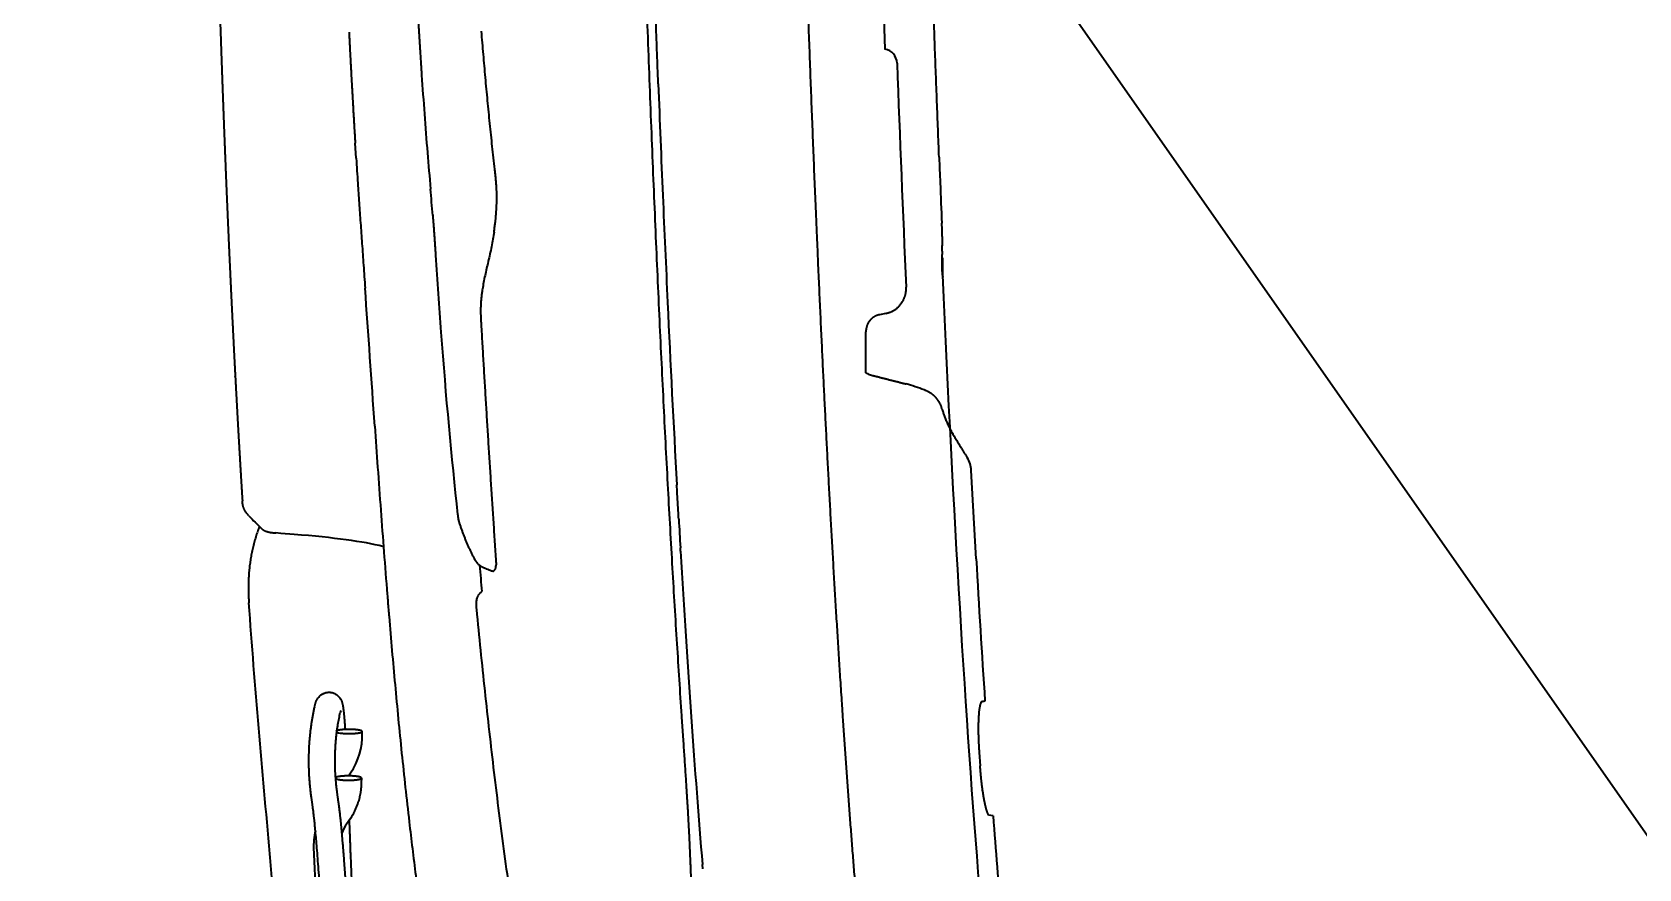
# Model space of a CAD drawing. Header units: millimetres. Extents: x 120 to 10915, y 515 to 8014.
# Drawn here: x 449.8 to 940.4, y 1369.2 to 1624.6 of the extents above; entities that cross this region are included whole.
import ezdxf

# ---------------------------------------------------------------- set-up
doc = ezdxf.new("R2010")
doc.units = ezdxf.units.MM
doc.layers.get('0').update_dxf_attribs({"lineweight": 13})
doc.layers.add('202_Information', color=7, linetype='Continuous', lineweight=13)
doc.layers.add('206_Cab_side_and_top_view', color=7, linetype='Continuous', lineweight=13)

# ---------------------------------------------------------------- blocks, each defined once
blk = doc.blocks.new('PREL')
at = {"layer": '202_Information', "color": 1, "lineweight": 35}
blk.add_line((449.817673, -86.277543), (1310.182327, -1315.005609), dxfattribs=at)
blk = doc.blocks.new('2485230_1')
at = {"layer": '206_Cab_side_and_top_view', "color": 3, "lineweight": 35}
for p, q in [((710.52, -631.24), (708.53, -631.64)), ((704.39, -649.34), (704.38, -636.9)), ((738.07, -706.14), (736.58, -679.17)), ((738.99, -765.29), (739.27, -769.28)), ((743.23, -784.63), (741.88, -784.38))]:
    blk.add_line(p, q, dxfattribs=at)
for points in [[(708.54, -499.86, 0.001145), (710.22, -550.6)], [(713.9, -554.85, 0.001904), (716.69, -623.29)], [(738.07, -706.14, 0.001968), (740.74, -749.61)]]:
    blk.add_lwpolyline(points, format="xyb", dxfattribs=at)
for centre, radius, start, end in [((709.4, -555.02), 4.5, 2.1252, 79.4811), ((707.7, -644.2), 6.12, 237.2737, 257.413), ((702.61, -705.08), 54.15, 68.8181, 74.9494), ((728.48, -679.6), 8.11, 3.044, 32.3332), ((3598.47, -570.31), 2863.27, 184.29274, 184.91551)]:
    blk.add_arc(centre, radius, start, end, dxfattribs=at)
for points, degree, knots in [([(628.7, 0), (628.7, -12.26), (628.73, -36.75), (628.84, -73.45), (629.02, -110.02), (629.28, -146.42), (629.62, -182.58), (630.02, -218.44), (630.5, -253.96), (631.05, -289.06), (631.67, -323.7), (632.35, -357.81), (633.11, -391.36), (633.92, -424.27), (634.81, -456.51), (635.75, -488.02), (636.75, -518.76), (637.81, -548.68), (638.93, -577.73), (640.1, -605.88), (641.31, -633.08), (642.58, -659.3), (643.89, -684.5), (645.24, -708.65), (646.62, -731.72), (647.6, -746.74), (648.09, -754.06)], 3, [0, 0, 0, 0, 36.773286, 73.487135, 110.082242, 146.499559, 182.680433, 218.566729, 254.100964, 289.226439, 323.887365, 358.028995, 391.597755, 424.541375, 456.809019, 488.351415, 519.120986, 549.071982, 578.16061, 606.345164, 633.58616, 659.846462, 685.091421, 709.289001, 732.409916, 754.427766, 754.427766, 754.427766, 754.427766]), ([(702.41, -820.27), (700.43, -797.38), (698.69, -774.46), (697.12, -751.66), (693.7, -696.97), (690.95, -642.24), (689.52, -610.55), (686.56, -537.38), (684.28, -464.18), (683.17, -422.87), (681.07, -332), (679.65, -241.12), (679.07, -191.7), (678.5, -123.68), (678.24, -55.64), (678.2, -37.1), (678.17, -18.55), (678.17, 0)], 5, [0, 0, 0, 0, 0, 0, 114.894563, 114.894563, 114.894563, 273.984468, 273.984468, 273.984468, 481.040126, 481.040126, 481.040126, 728.454922, 728.454922, 728.454922, 821.195644, 821.195644, 821.195644, 821.195644, 821.195644, 821.195644]), ([(710.52, -631.24), (710.63, -631.22), (710.86, -631.17), (711.19, -631.08), (711.52, -630.97), (711.84, -630.85), (712.16, -630.72), (712.47, -630.57), (712.78, -630.41), (713.08, -630.23), (713.37, -630.04), (713.65, -629.84), (713.92, -629.62), (714.18, -629.4), (714.43, -629.16), (714.66, -628.91), (714.89, -628.65), (715.11, -628.38), (715.31, -628.1), (715.5, -627.82), (715.67, -627.52), (715.84, -627.22), (715.99, -626.92), (716.12, -626.6), (716.25, -626.29), (716.35, -625.96), (716.45, -625.64), (716.52, -625.31), (716.59, -624.97), (716.64, -624.64), (716.67, -624.3), (716.7, -623.97), (716.7, -623.63), (716.7, -623.41), (716.69, -623.29)], 3, [0, 0, 0, 0, 0.344806, 0.689967, 1.035431, 1.381122, 1.726759, 2.072494, 2.418272, 2.764036, 3.109591, 3.455025, 3.80029, 4.145331, 4.490047, 4.834445, 5.1785, 5.522182, 5.865513, 6.208421, 6.550883, 6.892873, 7.234514, 7.575641, 7.916241, 8.256297, 8.596032, 8.935203, 9.273809, 9.611846, 9.949622, 10.286888, 10.623649, 10.959747, 10.959747, 10.959747, 10.959747]), ([(708.53, -631.64), (708.46, -631.66), (708.32, -631.69), (708.11, -631.75), (707.9, -631.82), (707.69, -631.89), (707.49, -631.98), (707.29, -632.07), (707.09, -632.18), (706.9, -632.29), (706.71, -632.41), (706.53, -632.54), (706.35, -632.68), (706.18, -632.83), (706.02, -632.98), (705.86, -633.14), (705.71, -633.31), (705.56, -633.49), (705.43, -633.67), (705.3, -633.86), (705.17, -634.05), (705.06, -634.25), (704.95, -634.45), (704.86, -634.66), (704.77, -634.87), (704.69, -635.09), (704.62, -635.31), (704.56, -635.53), (704.5, -635.76), (704.46, -635.98), (704.43, -636.21), (704.4, -636.44), (704.39, -636.67), (704.38, -636.83), (704.38, -636.9)], 3, [0, 0, 0, 0, 0.218379, 0.437315, 0.656792, 0.876844, 1.097487, 1.318742, 1.540618, 1.763128, 1.986287, 2.21008, 2.434496, 2.659524, 2.885181, 3.111414, 3.338198, 3.565509, 3.793365, 4.021685, 4.250431, 4.479565, 4.709103, 4.938943, 5.169039, 5.399345, 5.629879, 5.860532, 6.091256, 6.322003, 6.552789, 6.783499, 7.014079, 7.244492, 7.244492, 7.244492, 7.244492]), ([(706.36, -650.17), (706.51, -650.2), (706.81, -650.27), (707.25, -650.38), (707.68, -650.49), (708.12, -650.6), (708.55, -650.71), (708.98, -650.82), (709.4, -650.93), (709.83, -651.04), (710.26, -651.15), (710.68, -651.26), (711.11, -651.37), (711.54, -651.48), (711.96, -651.59), (712.39, -651.7), (712.82, -651.81), (713.25, -651.91), (713.68, -652.02), (714.11, -652.13), (714.54, -652.24), (714.96, -652.35), (715.39, -652.46), (715.82, -652.57), (716.24, -652.68), (716.53, -652.75), (716.67, -652.79)], 3, [0, 0, 0, 0, 0.457947, 0.913196, 1.364128, 1.810564, 2.253883, 2.695732, 3.136626, 3.576982, 4.017162, 4.457323, 4.898106, 5.338884, 5.780366, 6.22185, 6.663579, 7.105303, 7.547871, 7.990424, 8.432999, 8.874933, 9.315895, 9.755852, 10.195324, 10.635568, 10.635568, 10.635568, 10.635568]), ([(727.66, -660.45), (727.64, -660.38), (727.61, -660.24), (727.54, -660.03), (727.47, -659.82), (727.39, -659.57), (727.28, -659.29), (727.14, -658.99), (727, -658.7), (726.85, -658.42), (726.68, -658.14), (726.5, -657.86), (726.32, -657.61), (726.17, -657.41), (726.04, -657.26), (725.93, -657.13), (725.82, -657), (725.71, -656.88), (725.59, -656.76), (725.48, -656.64), (725.36, -656.53), (725.23, -656.41), (725.09, -656.29), (724.95, -656.17), (724.81, -656.06), (724.67, -655.95), (724.53, -655.84), (724.39, -655.74), (724.25, -655.65), (724.1, -655.55), (723.96, -655.47), (723.83, -655.38), (723.69, -655.31), (723.57, -655.24), (723.45, -655.17), (723.33, -655.11), (723.2, -655.05), (723.07, -654.98), (722.93, -654.91), (722.79, -654.85), (722.66, -654.79), (722.53, -654.74), (722.41, -654.69), (722.29, -654.64), (722.21, -654.61), (722.17, -654.59)], 3, [0, 0, 0, 0, 0.219276, 0.438528, 0.657644, 0.888518, 1.225919, 1.54838, 1.870208, 2.192891, 2.5219, 2.848523, 3.187126, 3.435562, 3.606463, 3.77638, 3.945174, 4.112851, 4.279142, 4.443846, 4.606525, 4.781017, 4.971113, 5.154264, 5.332518, 5.512794, 5.692041, 5.863537, 6.027865, 6.199716, 6.368996, 6.528791, 6.680749, 6.825728, 6.96322, 7.095382, 7.22257, 7.379961, 7.538499, 7.691756, 7.84235, 7.974045, 8.104226, 8.232922, 8.360733, 8.360733, 8.360733, 8.360733]), ([(727.66, -660.43), (727.7, -660.59), (727.79, -660.93), (727.94, -661.43), (728.1, -661.94), (728.29, -662.46), (728.49, -662.99), (728.71, -663.54), (728.95, -664.11), (729.21, -664.69), (729.5, -665.29), (729.8, -665.91), (730.13, -666.54), (730.47, -667.17), (730.81, -667.81), (731.17, -668.44), (731.54, -669.09), (731.93, -669.75), (732.32, -670.41), (732.73, -671.09), (733.15, -671.77), (733.57, -672.46), (734, -673.16), (734.44, -673.86), (734.89, -674.56), (735.18, -675.03), (735.33, -675.26)], 3, [0, 0, 0, 0, 0.510982, 1.030506, 1.566978, 2.120428, 2.692364, 3.283848, 3.89555, 4.527782, 5.196839, 5.887177, 6.598283, 7.33092, 8.042367, 8.771772, 9.516716, 10.276166, 11.05288, 11.841992, 12.642299, 13.452557, 14.27405, 15.097908, 15.932003, 16.767619, 16.767619, 16.767619, 16.767619]), ([(739.62, -749.81), (739.35, -750.22), (739.13, -750.98), (738.96, -752.05), (738.7, -754.93), (738.67, -758.6), (738.72, -760.79), (738.83, -763.04), (738.99, -765.29)], 5, [0, 0, 0, 0, 0, 0, 15.138669, 15.138669, 15.138669, 34.547971, 34.547971, 34.547971, 34.547971, 34.547971, 34.547971]), ([(648.09, -754.06), (648.15, -755.03), (648.28, -756.93), (648.47, -759.75), (648.66, -762.48), (648.84, -765.12), (649.01, -767.68), (649.18, -770.16), (649.34, -772.55), (649.49, -774.87), (649.63, -777.1), (649.77, -779.26), (649.89, -781.35), (650.01, -783.36), (650.12, -785.31), (650.22, -787.19), (650.32, -789.02), (650.41, -790.78), (650.49, -792.49), (650.56, -794.15), (650.63, -795.78), (650.7, -797.36), (650.76, -798.92), (650.82, -800.46), (650.88, -801.99), (650.92, -803), (650.94, -803.51)], 3, [0, 0, 0, 0, 2.912066, 5.734955, 8.470089, 11.118858, 13.682694, 16.163061, 18.561584, 20.879943, 23.119963, 25.28376, 27.373482, 29.391865, 31.341406, 33.225725, 35.047846, 36.812447, 38.523508, 40.186738, 41.807877, 43.393267, 44.950497, 46.487636, 48.013013, 49.536366, 49.536366, 49.536366, 49.536366]), ([(741.88, -784.38), (741.55, -783.81), (741.23, -782.91), (740.92, -781.73), (740.31, -778.82), (739.82, -775.31), (739.6, -773.33), (739.41, -771.31), (739.27, -769.28)], 5, [0, 0, 0, 0, 0, 0, 15.206955, 15.206955, 15.206955, 32.693353, 32.693353, 32.693353, 32.693353, 32.693353, 32.693353])]:
    blk.add_open_spline(points, degree=degree, knots=knots, dxfattribs=at)
blk.add_open_spline([(740.74, -749.61), (740.53, -749.65), (740.31, -749.69), (740.09, -749.73), (739.86, -749.77), (739.62, -749.81)], degree=5, dxfattribs=at)
blk = doc.blocks.new('2409089_1')
at = {"layer": '206_Cab_side_and_top_view', "color": 3, "lineweight": 35}
for p, q in [((548.76, -583.88), (548.47, -579.27)), ((548.76, -583.89), (548.76, -583.87)), ((727.71, -612.3), (727.69, -613.24)), ((643.84, -627.87), (643.84, -627.86)), ((643.84, -627.87), (643.84, -627.93)), ((643.84, -627.94), (643.84, -627.93)), ((646.78, -685.64), (646.66, -683.56)), ((646.79, -685.87), (646.78, -685.64)), ((647.17, -692.61), (646.79, -685.87)), ((647.25, -694.05), (647.15, -694.05)), ((647.2, -693.23), (647.17, -692.61)), ((647.25, -694.05), (647.2, -693.23)), ((647.76, -702.79), (647.65, -702.8)), ((647.81, -703.8), (647.76, -702.79)), ((654.6, -800.77), (654.49, -799.42))]:
    blk.add_line(p, q, dxfattribs=at)
for points in [[(640.99, -561.18, 0.000954), (642.38, -595.31)], [(726.76, -583.6, 0.000279), (727.07, -591.44)], [(727.07, -591.44, 0.00034), (727.59, -603.69)], [(642.38, -595.31, 0.001018), (643.84, -627.86)], [(554.44, -665.67, 0.000587), (551.48, -623.51)], [(643.84, -627.94, 0.002077), (646.66, -683.56)], [(647.25, -694.05, 0.000398), (647.76, -702.79)]]:
    blk.add_lwpolyline(points, format="xyb", dxfattribs=at)
for centre, radius, start, end in [((2269.19, -443.6), 1704.32, 183.86568, 184.66605), ((2961.3, -386.16), 2398.8, 184.68859, 184.95346), ((572.27, -593.26), 0.81, 166.6345, 182.3997), ((-1000.59, -729.97), 1577.97, 4.67585, 4.96882), ((572.7, -601.32), 0.563, 162.6239, 181.4943), ((2655, -480.69), 2086.23, 183.65023, 184.29682), ((645.94, -683.61), 0.726, 331.5014, 3.3556), ((580.6, -692.49), 0.884, 188.4264, 199.7549), ((646.84, -693.25), 0.366, 318.628, 2.3333), ((647.32, -703.83), 0.5, 3.3595, 40.5298), ((3494.54, -447.08), 2919.82, 185.12832, 185.28782), ((633.06, -594.32), 123.19, 248.8293, 249.5858), ((590.64, -709.71), 0.181, 270.1521, 322.9083), ((590.64, -709.04), 0.645, 293.6212, 317.9087)]:
    blk.add_arc(centre, radius, start, end, dxfattribs=at)
for centre, major_axis, ratio, start_param, end_param in [((765.66, 7.81), (-0.04, -962.89), 0.05183, 5.422036, 5.720576), ((603.05, -534.44), (7.96, -280.16), 0.119913, 5.083744, 5.308903), ((680.81, 43.22), (-0.6, -983.8), 0.050831, 5.574686, 5.740895)]:
    blk.add_ellipse(centre, major_axis=major_axis, ratio=ratio, start_param=start_param, end_param=end_param, dxfattribs=at)
for points in [[(640.99, -561.18), (639.03, -510.68), (637.43, -460.16), (639.53, -409.56), (638.4, -359.03), (637.48, -308.5)], [(579.77, -692.79), (579.82, -693.24), (579.87, -693.69), (579.94, -694.14), (580.04, -694.58), (580.18, -695.01)]]:
    blk.add_open_spline(points, degree=5, dxfattribs=at)
for points, degree, knots in [([(726.76, -583.6), (726.64, -580.76), (726.42, -575.1), (726.09, -566.6), (725.76, -558.11), (725.45, -549.61), (725.14, -541.12), (724.84, -532.62), (724.55, -524.13), (724.26, -515.63), (723.98, -507.14), (723.7, -498.64), (723.43, -490.14), (723.26, -484.48), (723.17, -481.65)], 3, [0, 0, 0, 0, 8.50321, 17.00492, 25.506322, 34.007947, 42.50883, 51.009281, 59.509692, 68.010449, 76.511385, 85.01196, 93.511768, 102.012733, 102.012733, 102.012733, 102.012733]), ([(566.06, -506.01), (566.11, -507.48), (566.21, -510.43), (566.39, -514.85), (566.57, -519.28), (566.77, -523.7), (566.98, -528.1), (567.2, -532.49), (567.43, -536.86), (567.68, -541.23), (567.93, -545.58), (568.19, -549.91), (568.47, -554.22), (568.66, -557.08), (568.75, -558.5)], 3, [0, 0, 0, 0, 4.41778, 8.851432, 13.284166, 17.706541, 22.115065, 26.509288, 30.890775, 35.260957, 39.619795, 43.963293, 48.283003, 52.564042, 52.564042, 52.564042, 52.564042]), ([(546.58, -545.41), (546.6, -545.87), (546.64, -546.79), (546.71, -548.17), (546.78, -549.54), (546.85, -550.91), (546.92, -552.29), (547, -553.67), (547.07, -555.05), (547.14, -556.44), (547.22, -557.83), (547.29, -559.22), (547.37, -560.62), (547.45, -562.02), (547.53, -563.43), (547.61, -564.84), (547.69, -566.26), (547.77, -567.68), (547.85, -569.1), (547.93, -570.53), (548.02, -571.97), (548.1, -573.41), (548.19, -574.85), (548.28, -576.31), (548.37, -577.79), (548.43, -578.77), (548.47, -579.27)], 3, [0, 0, 0, 0, 1.379354, 2.755579, 4.130622, 5.506069, 6.883837, 8.264192, 9.647795, 11.035061, 12.427563, 13.823982, 15.225881, 16.631451, 18.041775, 19.455379, 20.874074, 22.29594, 23.722459, 25.152826, 26.587869, 28.028864, 29.479989, 30.941357, 32.414156, 33.908699, 33.908699, 33.908699, 33.908699]), ([(591.1, -587.25), (590.96, -586.09), (590.7, -583.77), (590.32, -580.29), (589.95, -576.8), (589.59, -573.3), (589.23, -569.8), (588.89, -566.29), (588.56, -562.77), (588.23, -559.25), (587.92, -555.73), (587.61, -552.2), (587.31, -548.67), (587.12, -546.31), (587.02, -545.13)], 3, [0, 0, 0, 0, 3.498084, 7.002033, 10.512057, 14.027893, 17.549079, 21.07555, 24.607181, 28.143225, 31.681893, 35.224608, 38.771045, 42.32072, 42.32072, 42.32072, 42.32072]), ([(548.76, -583.89), (548.92, -586.44), (549.22, -590.98), (549.66, -597.55), (550.08, -603.68), (550.53, -610.03), (551, -616.66), (551.32, -621.19), (551.48, -623.51)], 3, [0, 0, 0, 0, 7.661425, 13.65417, 19.757296, 26.108024, 32.738718, 39.712549, 39.712549, 39.712549, 39.712549]), ([(590.86, -606.41), (590.89, -606.18), (590.95, -605.73), (591.04, -605.05), (591.13, -604.37), (591.22, -603.61), (591.31, -602.79), (591.4, -601.89), (591.48, -600.98), (591.54, -600.11), (591.6, -599.28), (591.64, -598.47), (591.67, -597.67), (591.69, -596.87), (591.7, -596.06), (591.7, -595.26), (591.68, -594.45), (591.65, -593.66), (591.62, -592.87), (591.57, -592.16), (591.53, -591.49), (591.48, -590.89), (591.42, -590.28), (591.36, -589.67), (591.3, -589.07), (591.23, -588.46), (591.17, -587.86), (591.12, -587.45), (591.1, -587.25)], 3, [0, 0, 0, 0, 0.684848, 1.371219, 2.059107, 2.748449, 3.651046, 4.555614, 5.461781, 6.369155, 7.172788, 7.976831, 8.781083, 9.585378, 10.38957, 11.193665, 11.997573, 12.801301, 13.5783, 14.355271, 14.963642, 15.572099, 16.180682, 16.78943, 17.398403, 18.007603, 18.617048, 19.226734, 19.226734, 19.226734, 19.226734]), ([(572.13, -601.33), (572.15, -601.5), (572.17, -601.84), (572.21, -602.34), (572.25, -602.84), (572.29, -603.35), (572.33, -603.85), (572.37, -604.36), (572.41, -604.87), (572.45, -605.38), (572.49, -605.89), (572.52, -606.4), (572.56, -606.91), (572.6, -607.43), (572.63, -607.94), (572.67, -608.45), (572.7, -608.96), (572.74, -609.48), (572.77, -609.98), (572.8, -610.49), (572.84, -611), (572.87, -611.5), (572.9, -612), (572.93, -612.51), (572.97, -613.01), (572.99, -613.34), (573, -613.51)], 3, [0, 0, 0, 0, 0.506081, 1.011058, 1.51593, 2.021459, 2.528082, 3.036188, 3.545892, 4.057148, 4.569771, 5.083481, 5.597914, 6.112655, 6.627262, 7.141299, 7.65436, 8.166094, 8.676252, 9.184668, 9.691329, 10.196392, 10.700232, 11.203395, 11.706701, 12.211252, 12.211252, 12.211252, 12.211252]), ([(590.86, -606.41), (590.76, -607.14), (590.52, -608.64), (590.08, -610.9), (589.58, -613.18), (589.07, -615.4), (588.57, -617.56), (588.1, -619.68), (587.67, -621.76), (587.36, -623.49), (587.14, -624.96), (586.99, -626.2), (586.85, -627.64), (586.77, -629.22), (586.75, -630.95), (586.8, -632.75), (586.87, -633.97), (586.9, -634.57)], 3, [0, 0, 0, 0, 2.219818, 4.55932, 6.902951, 9.22593, 11.376597, 13.564955, 15.720563, 17.758565, 18.827057, 20.175917, 21.533187, 23.158109, 24.903433, 26.733254, 28.560323, 28.560323, 28.560323, 28.560323]), ([(727.71, -612.3), (727.71, -612.11), (727.72, -611.74), (727.73, -611.2), (727.73, -610.7), (727.74, -610.2), (727.75, -609.72), (727.75, -609.24), (727.75, -608.77), (727.74, -608.33), (727.74, -607.92), (727.73, -607.53), (727.72, -607.14), (727.71, -606.65), (727.69, -606.05), (727.66, -605.32), (727.62, -604.53), (727.6, -603.98), (727.59, -603.69)], 3, [0, 0, 0, 0, 0.568803, 1.104499, 1.609336, 2.085629, 2.585404, 3.059261, 3.53582, 3.998516, 4.381402, 4.765387, 5.155786, 5.55637, 6.229829, 6.956061, 7.746642, 8.608807, 8.608807, 8.608807, 8.608807]), ([(727.78, -619.57), (727.77, -619.41), (727.76, -619.08), (727.74, -618.58), (727.72, -618.05), (727.7, -617.52), (727.69, -616.97), (727.68, -616.42), (727.67, -615.87), (727.67, -615.32), (727.67, -614.78), (727.68, -614.25), (727.68, -613.74), (727.69, -613.41), (727.69, -613.24)], 3, [0, 0, 0, 0, 0.483762, 0.990372, 1.515321, 2.053481, 2.602345, 3.155116, 3.708269, 4.255834, 4.796515, 5.324979, 5.838002, 6.331508, 6.331508, 6.331508, 6.331508]), ([(727.81, -614.26), (727.78, -614.96), (727.76, -615.65), (727.75, -616.39), (727.75, -617.58), (727.78, -618.77), (727.8, -619.27), (727.83, -619.76), (727.85, -620.24)], 5, [0, 0, 0, 0, 0, 0, 3.525804, 3.525804, 3.525804, 6.010487, 6.010487, 6.010487, 6.010487, 6.010487, 6.010487]), ([(586.9, -634.57), (586.96, -635.57), (587.08, -637.56), (587.25, -640.54), (587.43, -643.53), (587.6, -646.51), (587.78, -649.5), (587.96, -652.48), (588.14, -655.46), (588.32, -658.45), (588.51, -661.43), (588.69, -664.41), (588.88, -667.4), (589.06, -670.38), (589.25, -673.36), (589.44, -676.35), (589.63, -679.33), (589.82, -682.31), (590.01, -685.3), (590.21, -688.28), (590.4, -691.26), (590.6, -694.25), (590.79, -697.23), (590.99, -700.21), (591.19, -703.19), (591.32, -705.18), (591.39, -706.18)], 3, [0, 0, 0, 0, 2.988876, 5.978141, 8.967629, 11.957216, 14.946799, 17.936323, 20.925748, 23.915057, 26.904243, 29.89333, 32.882345, 35.871321, 38.86029, 41.849294, 44.838365, 47.827526, 50.81679, 53.806158, 56.795609, 59.785101, 62.774567, 65.763908, 68.752996, 71.741662, 71.741662, 71.741662, 71.741662]), ([(554.44, -665.67), (554.73, -669.85), (555.33, -678.39), (556.25, -691.19), (557.21, -704.11), (558.02, -714.21), (558.54, -720.78), (558.73, -723.04), (558.79, -723.76)], 3, [0, 0, 0, 0, 12.585482, 25.687466, 38.490198, 51.456381, 56.087591, 58.259867, 58.259867, 58.259867, 58.259867]), ([(579.73, -692.62), (579.74, -692.76), (579.77, -693.05), (579.83, -693.48), (579.9, -693.92), (579.99, -694.34), (580.08, -694.71), (580.15, -694.92), (580.18, -695.01)], 3, [0, 0, 0, 0, 0.434082, 0.867195, 1.298206, 1.784891, 2.13466, 2.442062, 2.442062, 2.442062, 2.442062]), ([(580.18, -695.01), (580.28, -695.34), (580.49, -695.99), (580.82, -696.95), (581.16, -697.91), (581.52, -698.87), (581.89, -699.82), (582.27, -700.77), (582.68, -701.71), (583.09, -702.65), (583.53, -703.58), (583.98, -704.5), (584.44, -705.42), (584.77, -706.02), (584.93, -706.32)], 3, [0, 0, 0, 0, 1.019616, 2.039236, 3.059262, 4.079011, 5.10135, 6.125662, 7.150951, 8.175908, 9.204924, 10.232503, 11.257356, 12.278073, 12.278073, 12.278073, 12.278073]), ([(584.93, -706.32), (584.95, -706.36), (585.01, -706.47), (585.16, -706.73), (585.4, -707.08), (585.72, -707.46), (586.03, -707.77), (586.32, -708.01), (586.58, -708.21), (586.82, -708.37), (587.04, -708.5), (587.26, -708.61), (587.48, -708.73), (587.73, -708.84), (587.98, -708.95), (588.21, -709.05), (588.41, -709.13), (588.52, -709.17), (588.57, -709.19)], 3, [0, 0, 0, 0, 0.14721, 0.379562, 0.890724, 1.431247, 1.843353, 2.212351, 2.565241, 2.8283, 3.081477, 3.325009, 3.559281, 3.850601, 4.124962, 4.379705, 4.610357, 4.75889, 4.75889, 4.75889, 4.75889]), ([(591.39, -706.18), (591.4, -706.27), (591.41, -706.47), (591.43, -706.77), (591.44, -707.07), (591.46, -707.37), (591.46, -707.66), (591.47, -707.85), (591.46, -707.95)], 3, [0, 0, 0, 0, 0.297599, 0.595222, 0.89411, 1.192509, 1.48864, 1.776747, 1.776747, 1.776747, 1.776747]), ([(590.09, -709.77), (590.1, -709.77), (590.13, -709.78), (590.16, -709.79), (590.2, -709.81), (590.24, -709.82), (590.28, -709.83), (590.32, -709.84), (590.37, -709.85), (590.41, -709.86), (590.46, -709.87), (590.52, -709.88), (590.58, -709.89), (590.62, -709.89), (590.64, -709.89)], 3, [0, 0, 0, 0, 0.03747, 0.0759754, 0.1154906, 0.1561051, 0.197997, 0.241544, 0.287161, 0.3354015, 0.3870416, 0.4427016, 0.5031929, 0.5692329, 0.5692329, 0.5692329, 0.5692329]), ([(590.9, -709.63), (590.89, -709.66), (590.88, -709.68), (590.87, -709.7), (590.85, -709.73), (590.83, -709.77), (590.81, -709.79), (590.8, -709.8), (590.79, -709.82)], 5, [1.5109233, 1.5109233, 1.5109233, 1.5109233, 1.5109233, 1.5109233, 1.6274882, 1.6274882, 1.6274882, 1.7370261, 1.7370261, 1.7370261, 1.7370261, 1.7370261, 1.7370261]), ([(591.12, -709.47), (591.13, -709.46), (591.15, -709.43), (591.19, -709.38), (591.23, -709.32), (591.26, -709.26), (591.3, -709.17), (591.34, -709.04), (591.39, -708.85), (591.42, -708.65), (591.45, -708.34), (591.46, -708.12), (591.46, -707.95)], 3, [0, 0, 0, 0, 0.056031, 0.114655, 0.182047, 0.259353, 0.331491, 0.476561, 0.676708, 0.91106, 1.095047, 1.592133, 1.592133, 1.592133, 1.592133]), ([(585.93, -717.58), (585.98, -717.49), (586.07, -717.31), (586.23, -717.06), (586.41, -716.83), (586.64, -716.58), (586.89, -716.36), (587.07, -716.22), (587.15, -716.17)], 3, [0, 0, 0, 0, 0.298792, 0.593443, 0.885003, 1.174555, 1.617498, 1.878634, 1.878634, 1.878634, 1.878634]), ([(585.57, -721.58), (585.55, -721.34), (585.5, -720.87), (585.47, -720.3), (585.47, -719.77), (585.49, -719.31), (585.55, -718.74), (585.67, -718.26), (585.81, -717.86), (585.89, -717.67), (585.93, -717.58)], 3, [0, 0, 0, 0, 0.704878, 1.413334, 1.730341, 2.272223, 2.797555, 3.445191, 3.758945, 4.066631, 4.066631, 4.066631, 4.066631]), ([(558.79, -723.76), (559.08, -727.22), (559.67, -734.16), (560.61, -744.57), (561.59, -755), (562.64, -765.45), (563.75, -775.91), (564.53, -782.89), (564.94, -786.38)], 3, [0, 0, 0, 0, 10.418263, 20.872429, 31.353854, 41.857324, 52.379046, 62.916886, 62.916886, 62.916886, 62.916886]), ([(606.28, -870.25), (605.79, -867.79), (604.81, -862.87), (603.41, -855.47), (602.06, -848.06), (600.64, -839.84), (599.14, -830.81), (597.47, -820.12), (595.77, -808.58), (594.05, -796.18), (592.44, -783.77), (590.91, -771.35), (589.47, -758.92), (588.1, -746.48), (586.8, -734.03), (585.98, -725.73), (585.57, -721.58)], 3, [0, 0, 0, 0, 7.528896, 15.057431, 22.587713, 30.117743, 40.0909, 50.063671, 62.576633, 75.090604, 87.605814, 100.122116, 112.63446, 125.147972, 137.662778, 150.179511, 150.179511, 150.179511, 150.179511]), ([(564.94, -786.38), (565.57, -791.85), (566.9, -802.8), (569.12, -819.26), (571.56, -835.66), (574.31, -852.19), (577.33, -868.48), (579.59, -879.33), (580.74, -884.58)], 3, [0, 0, 0, 0, 16.537104, 33.097357, 49.807436, 66.273006, 83.376407, 99.511379, 99.511379, 99.511379, 99.511379])]:
    blk.add_open_spline(points, degree=degree, knots=knots, dxfattribs=at)
blk = doc.blocks.new('2454955_1')
at = {"layer": '206_Cab_side_and_top_view', "color": 3, "lineweight": 35}
for p, q in [((513.95, -687.67), (514, -688.44)), ((514, -688.44), (514.01, -688.46)), ((525.75, -698.41), (524.19, -698.27)), ((529.87, -698.7), (525.75, -698.41))]:
    blk.add_line(p, q, dxfattribs=at)
for centre, radius, start, end in [((591.77, -621.99), 103.84, 223.1446, 226.2298), ((536.2, -703.98), 18.62, 155.63, 161.6824)]:
    blk.add_arc(centre, radius, start, end, dxfattribs=at)
blk.add_ellipse((288.86, -721.1), major_axis=(276.01, 14.35), ratio=0.073636, start_param=0.237099, end_param=0.505299, dxfattribs=at)
for points, degree, knots in [([(505.44, -479.99), (505.49, -482.07), (505.54, -484.14), (505.59, -486.22), (505.65, -488.55), (505.72, -490.89), (505.72, -491.14), (505.74, -491.66), (505.75, -492.18), (505.76, -492.44), (505.78, -493.22), (505.8, -494), (505.81, -494.52), (505.84, -495.55), (505.87, -496.59), (505.88, -497.11), (505.91, -498.15), (505.94, -499.19), (505.95, -499.71), (505.97, -500.48), (505.99, -501.26), (506, -501.52), (506.02, -502.3), (506.04, -503.08), (506.06, -503.59), (506.08, -504.37), (506.1, -505.15), (506.11, -505.41), (506.13, -506.07), (506.14, -506.74), (506.17, -507.71), (506.23, -509.67), (506.28, -511.63), (506.33, -513.19), (506.39, -515.26), (506.45, -517.33), (506.47, -517.85), (506.49, -518.77), (506.52, -519.69), (506.55, -520.68), (506.59, -522.12), (506.64, -523.55), (506.67, -524.59), (506.73, -526.49), (506.79, -528.38), (506.84, -530.13), (506.88, -531.4), (506.92, -532.66), (506.95, -533.63), (507.01, -535.59), (507.08, -537.55), (507.13, -539.11), (507.2, -541.18), (507.26, -543.25), (507.28, -543.77), (507.31, -544.71), (507.35, -545.65), (507.38, -546.55), (507.44, -548.53), (507.51, -550.51), (507.56, -552.06), (507.64, -554.13), (507.71, -556.21), (507.73, -556.73), (507.76, -557.69), (507.8, -558.65), (507.83, -559.47), (507.9, -561.46), (507.97, -563.46), (508.03, -565.02), (508.1, -567.02), (508.18, -569.02), (508.21, -569.82), (508.24, -570.79), (508.28, -571.75), (508.3, -572.27), (508.38, -574.34), (508.46, -576.42), (508.52, -577.97), (508.6, -579.95), (508.67, -581.93), (508.71, -582.82), (508.75, -583.76), (508.79, -584.71), (508.81, -585.23), (508.85, -586.26), (508.89, -587.3), (508.91, -587.82), (508.97, -589.37), (509.04, -590.92), (509.08, -591.96), (509.14, -593.4), (509.2, -594.84), (509.24, -595.81), (509.27, -596.47), (509.3, -597.14), (509.31, -597.4), (509.4, -599.47), (509.49, -601.54), (509.56, -603.35), (509.66, -605.56), (509.76, -607.76), (509.8, -608.79), (509.83, -609.44), (509.86, -610.09), (509.87, -610.35), (509.9, -610.86), (509.92, -611.38), (509.93, -611.64), (510.01, -613.45), (510.1, -615.27), (510.17, -616.82), (510.26, -618.75), (510.35, -620.68), (510.4, -621.77), (510.43, -622.4), (510.46, -623.04), (510.47, -623.3), (510.57, -625.37), (510.67, -627.44), (510.76, -629.25), (510.86, -631.43), (510.97, -633.6), (511.03, -634.75), (511.06, -635.37), (511.09, -635.99), (511.1, -636.25), (511.22, -638.58), (511.33, -640.91), (511.44, -642.98), (511.56, -645.31), (511.68, -647.64), (511.7, -647.9), (511.72, -648.42), (511.75, -648.93), (511.76, -649.19), (511.89, -651.52), (512.01, -653.85), (512.12, -655.92), (512.25, -658.25), (512.38, -660.58), (512.39, -660.84), (512.42, -661.36), (512.45, -661.87), (512.46, -662.13), (512.59, -664.46), (512.72, -666.79), (512.84, -668.86), (512.98, -671.19), (513.11, -673.52), (513.13, -673.78), (513.16, -674.3), (513.19, -674.81), (513.2, -675.07), (513.36, -677.83), (513.53, -680.59), (513.68, -683.09), (513.83, -685.59), (513.98, -688.09)], 5, [0, 0, 0, 0, 0, 0, 10.425199, 10.425199, 10.425199, 11.745775, 11.745775, 11.745775, 13.048942, 13.048942, 13.048942, 15.655268, 15.655268, 15.655268, 18.261592, 18.261592, 18.261592, 20.867917, 20.867917, 20.867917, 22.171038, 22.171038, 22.171038, 24.777279, 24.777279, 24.777279, 26.080399, 26.080399, 26.080399, 28.111508, 28.111508, 28.111508, 35.930231, 35.930231, 35.930231, 38.536472, 38.536472, 38.536472, 40.544887, 40.544887, 40.544887, 45.757143, 45.757143, 45.757143, 50.066227, 50.066227, 50.066227, 52.114657, 52.114657, 52.114657, 59.933041, 59.933041, 59.933041, 62.538453, 62.538453, 62.538453, 64.657859, 64.657859, 64.657859, 72.474097, 72.474097, 72.474097, 75.079509, 75.079509, 75.079509, 77.309762, 77.309762, 77.309762, 85.127023, 85.127023, 85.127023, 87.376794, 87.376794, 87.376794, 89.982718, 89.982718, 89.982718, 97.800491, 97.800491, 97.800491, 99.942187, 99.942187, 99.942187, 102.547022, 102.547022, 102.547022, 105.151858, 105.151858, 105.151858, 110.36153, 110.36153, 110.36153, 112.405476, 112.405476, 112.405476, 113.707893, 113.707893, 113.707893, 122.825515, 122.825515, 122.825515, 124.788227, 124.788227, 124.788227, 126.090994, 126.090994, 126.090994, 127.39376, 127.39376, 127.39376, 135.21036, 135.21036, 135.21036, 137.097879, 137.097879, 137.097879, 138.400645, 138.400645, 138.400645, 147.521401, 147.521401, 147.521401, 149.337619, 149.337619, 149.337619, 150.640618, 150.640618, 150.640618, 161.064038, 161.064038, 161.064038, 162.366472, 162.366472, 162.366472, 163.668907, 163.668907, 163.668907, 174.088377, 174.088377, 174.088377, 175.390811, 175.390811, 175.390811, 176.693245, 176.693245, 176.693245, 187.114571, 187.114571, 187.114571, 188.417376, 188.417376, 188.417376, 189.720182, 189.720182, 189.720182, 202.29898, 202.29898, 202.29898, 202.29898, 202.29898, 202.29898]), ([(516.01, -693), (515.95, -692.93), (515.83, -692.8), (515.65, -692.6), (515.48, -692.4), (515.34, -692.23), (515.16, -691.99), (514.95, -691.69), (514.74, -691.32), (514.59, -691.01), (514.48, -690.76), (514.38, -690.5), (514.3, -690.24), (514.22, -689.98), (514.16, -689.71), (514.11, -689.44), (514.07, -689.14), (514.03, -688.81), (514.01, -688.57), (514.01, -688.46)], 3, [0, 0, 0, 0, 0.267521, 0.536257, 0.803029, 1.067605, 1.189822, 1.683765, 2.176663, 2.448825, 2.722245, 2.997421, 3.274057, 3.546157, 3.818683, 4.091624, 4.364914, 4.743401, 5.083316, 5.083316, 5.083316, 5.083316]), ([(518.5, -698.21), (518.32, -698.77), (517.97, -699.9), (517.5, -701.61), (517.09, -703.32), (516.74, -705.01), (516.46, -706.68), (516.23, -708.32), (516.05, -709.96), (515.96, -711.2), (515.9, -712.23), (515.87, -713.07), (515.84, -714.09), (515.84, -715.11), (515.85, -716.12), (515.88, -717.11), (515.92, -718.05), (515.97, -718.87), (516.01, -719.36), (516.02, -719.57)], 3, [0, 0, 0, 0, 1.779534, 3.548496, 5.310267, 7.064258, 8.723994, 10.379582, 12.025838, 13.670931, 14.106444, 15.140089, 16.166915, 17.185608, 18.194791, 19.193471, 20.159435, 21.02623, 21.645543, 21.645543, 21.645543, 21.645543]), ([(519.94, -696.97), (519.98, -697), (520.05, -697.07), (520.16, -697.16), (520.28, -697.25), (520.39, -697.33), (520.51, -697.4), (520.62, -697.47), (520.73, -697.53), (520.85, -697.59), (521, -697.65), (521.18, -697.72), (521.39, -697.8), (521.62, -697.86), (521.87, -697.93), (522.14, -697.99), (522.44, -698.05), (522.78, -698.11), (523.18, -698.16), (523.65, -698.22), (524, -698.25), (524.19, -698.27)], 3, [0, 0, 0, 0, 0.145102, 0.291387, 0.439547, 0.590164, 0.712921, 0.838434, 0.967044, 1.099891, 1.254777, 1.457307, 1.67538, 1.913507, 2.177076, 2.450891, 2.755338, 3.093962, 3.468589, 3.972297, 4.525007, 4.525007, 4.525007, 4.525007]), ([(525.32, -826.19), (525.19, -825.01), (524.93, -822.63), (524.55, -819.06), (523.61, -810.24), (521.84, -789.83), (518.98, -757.87), (516.9, -732.34), (516.02, -719.57)], 3, [0, 0, 0, 0, 3.576716, 7.17311, 10.770414, 30.193288, 68.612887, 107.03148, 107.03148, 107.03148, 107.03148])]:
    blk.add_open_spline(points, degree=degree, knots=knots, dxfattribs=at)
blk = doc.blocks.new('2458034_1')
at = {"layer": '206_Cab_side_and_top_view', "color": 3, "lineweight": 35}
for p, q in [((550.61, -759.47), (550.59, -758.85)), ((546.38, -772.4), (547.05, -771.45)), ((550.4, -773.06), (550.42, -773.72)), ((535.04, -778.58), (535.04, -778.55)), ((546.98, -785.4), (545.82, -787.1))]:
    blk.add_line(p, q, dxfattribs=at)
for centre, radius, start, end in [((557.5, -755.8), 13.88, 165.8835, 168.4623), ((530.62, -760.04), 20, 325.226, 1.6556), ((548.36, -752.42), 6.96, 278.927, 282.4186), ((544.63, -766.99), 6.62, 256.25, 260.978), ((555.78, -793.84), 20.03, 166.3699, 182.6224), ((555.7, -793.81), 11.94, 145.8173, 160.8434), ((3017.21, -681.03), 2484.04, 182.624, 183.0228)]:
    blk.add_arc(centre, radius, start, end, dxfattribs=at)
for centre, major_axis, ratio, start_param, end_param in [((546.6, -758.85), (4.01, -0.01), 0.158776, 2.364947, 3.146382), ((546.58, -758.85), (4, -0.01), 0.15902, 3.146391, 3.979444), ((546.6, -758.85), (3.99, 0), 0.159041, 5.667585, 6.287931), ((546.41, -773.06), (4, 0), 0.16452, 5.703691, 6.288108)]:
    blk.add_ellipse(centre, major_axis=major_axis, ratio=ratio, start_param=start_param, end_param=end_param, dxfattribs=at)
for points, degree, knots in [([(536.08, -751.37), (536.09, -751.3), (536.12, -751.17), (536.16, -750.99), (536.2, -750.8), (536.24, -750.62), (536.29, -750.43), (536.35, -750.22), (536.41, -750.01), (536.48, -749.82), (536.55, -749.63), (536.63, -749.43), (536.75, -749.19), (536.91, -748.88), (537.16, -748.51), (537.45, -748.17), (537.75, -747.89), (537.92, -747.75), (538.01, -747.68)], 3, [0, 0, 0, 0, 0.20111, 0.390435, 0.580711, 0.76834, 0.962584, 1.169512, 1.411956, 1.604976, 1.78867, 2.002203, 2.262841, 2.600734, 3.035057, 3.606154, 3.928141, 4.271092, 4.271092, 4.271092, 4.271092]), ([(538.01, -747.68), (538.09, -747.62), (538.27, -747.5), (538.53, -747.35), (538.81, -747.21), (539.1, -747.1), (539.38, -747.01), (539.68, -746.94), (539.97, -746.9), (540.26, -746.88), (540.56, -746.87), (540.85, -746.89), (541.14, -746.93), (541.52, -747.01), (541.98, -747.17), (542.5, -747.42), (542.97, -747.75), (543.4, -748.14), (543.77, -748.58), (544.04, -749.02), (544.22, -749.39), (544.33, -749.67), (544.42, -749.93), (544.49, -750.16), (544.55, -750.38), (544.6, -750.61), (544.65, -750.85), (544.69, -751.11), (544.74, -751.38), (544.78, -751.65), (544.82, -751.92), (544.85, -752.2), (544.89, -752.5), (544.93, -752.81), (544.96, -753.13), (545, -753.48), (545.03, -753.83), (545.07, -754.21), (545.1, -754.6), (545.14, -755), (545.17, -755.42), (545.2, -755.86), (545.24, -756.31), (545.27, -756.77), (545.31, -757.25), (545.34, -757.74), (545.36, -758.07), (545.37, -758.24)], 3, [0, 0, 0, 0, 0.309426, 0.624339, 0.927841, 1.23536, 1.533926, 1.835758, 2.130101, 2.427404, 2.718162, 3.012056, 3.302009, 3.593448, 4.184534, 4.755337, 5.325246, 5.89724, 6.479733, 7.062416, 7.41521, 7.715348, 7.98525, 8.226714, 8.452771, 8.667253, 8.929809, 9.189548, 9.457598, 9.733079, 10.003216, 10.287151, 10.585237, 10.898244, 11.226621, 11.570676, 11.930529, 12.306156, 12.697032, 13.10435, 13.526047, 13.963209, 14.414151, 14.879501, 15.358507, 15.850517, 16.354688, 16.354688, 16.354688, 16.354688]), ([(535.04, -778.55), (535.01, -778.34), (534.96, -777.91), (534.88, -777.27), (534.81, -776.62), (534.74, -775.98), (534.67, -775.34), (534.62, -774.7), (534.56, -774.06), (534.51, -773.29), (534.45, -772.4), (534.4, -771.38), (534.36, -770.36), (534.33, -769.39), (534.32, -768.46), (534.31, -767.57), (534.32, -766.68), (534.34, -765.79), (534.37, -764.9), (534.4, -764.02), (534.45, -763.14), (534.51, -762.22), (534.58, -761.26), (534.68, -760.22), (534.79, -759.14), (534.93, -758.02), (535.08, -756.9), (535.25, -755.78), (535.43, -754.66), (535.63, -753.54), (535.85, -752.43), (536.01, -751.69), (536.09, -751.32)], 3, [0, 0, 0, 0, 0.650023, 1.298719, 1.946126, 2.592282, 3.237226, 3.880997, 4.523634, 5.165178, 6.186863, 7.206039, 8.222875, 9.237541, 10.129199, 11.019435, 11.90837, 12.796124, 13.682822, 14.568587, 15.453543, 16.337816, 17.334361, 18.330379, 19.462254, 20.593955, 21.72575, 22.857912, 23.99071, 25.124413, 26.259292, 27.395614, 27.395614, 27.395614, 27.395614]), ([(542.97, -777.5), (542.93, -777.16), (542.84, -776.49), (542.73, -775.55), (542.65, -774.69), (542.58, -773.9), (542.51, -773.11), (542.46, -772.32), (542.41, -771.54), (542.38, -770.75), (542.35, -769.97), (542.33, -769.17), (542.32, -768.34), (542.31, -767.49), (542.32, -766.65), (542.34, -765.89), (542.36, -765.21), (542.39, -764.61), (542.41, -764.01), (542.45, -763.42), (542.49, -762.82), (542.53, -762.23), (542.58, -761.63), (542.64, -761.06), (542.69, -760.5), (542.75, -759.95), (542.82, -759.41), (542.89, -758.86), (542.96, -758.32), (543.04, -757.78), (543.12, -757.24), (543.22, -756.57), (543.36, -755.78), (543.53, -754.86), (543.71, -753.94), (543.84, -753.33), (543.9, -753.03)], 3, [0, 0, 0, 0, 1.019028, 2.034234, 2.828996, 3.621545, 4.411981, 5.200407, 5.986925, 6.77164, 7.554657, 8.336085, 9.184667, 10.031631, 10.877123, 11.721285, 12.319238, 12.916648, 13.513568, 14.110052, 14.706152, 15.301924, 15.897419, 16.492694, 17.040704, 17.588614, 18.136468, 18.684307, 19.232175, 19.780114, 20.328167, 20.876376, 21.808796, 22.742001, 23.676199, 24.611597, 24.611597, 24.611597, 24.611597]), ([(550.59, -758.85), (550.59, -758.83), (550.59, -758.82), (550.58, -758.81), (550.56, -758.77), (550.53, -758.74), (550.51, -758.73), (550.45, -758.68), (550.37, -758.64), (550.32, -758.62), (550.19, -758.57), (550.05, -758.53), (549.98, -758.51), (549.74, -758.46), (549.5, -758.41), (549.34, -758.39), (549.18, -758.36), (549.01, -758.34), (549, -758.34), (548.9, -758.33), (548.8, -758.32), (548.71, -758.31), (548.27, -758.27), (547.83, -758.24), (547.49, -758.23), (546.74, -758.21), (545.99, -758.21), (545.61, -758.22), (545, -758.26), (544.39, -758.31), (544.17, -758.33), (543.96, -758.36), (543.74, -758.4)], 5, [0, 0, 0, 0, 0, 0, 0.087794, 0.087794, 0.087794, 0.226976, 0.226976, 0.226976, 0.521438, 0.521438, 0.521438, 0.949557, 0.949557, 0.949557, 1.756859, 1.756859, 1.756859, 1.802334, 1.802334, 1.802334, 2.25706, 2.25706, 2.25706, 4.02999, 4.02999, 4.02999, 6.005906, 6.005906, 6.005906, 7.114366, 7.114366, 7.114366, 7.114366, 7.114366, 7.114366]), ([(543.91, -759.32), (544.29, -759.37), (544.67, -759.41), (545.04, -759.44), (545.8, -759.48), (546.56, -759.49), (546.94, -759.49), (547.55, -759.47), (548.17, -759.44), (548.41, -759.42), (548.76, -759.39), (549.11, -759.35), (549.22, -759.33), (549.33, -759.32), (549.44, -759.3)], 5, [0, 0, 0, 0, 0, 0, 1.930173, 1.930173, 1.930173, 3.816617, 3.816617, 3.816617, 5.017487, 5.017487, 5.017487, 5.585608, 5.585608, 5.585608, 5.585608, 5.585608, 5.585608]), ([(550.4, -773.06), (550.4, -773.04), (550.4, -773.03), (550.39, -773.01), (550.37, -772.98), (550.35, -772.96), (550.34, -772.95), (550.31, -772.93), (550.29, -772.91), (550.27, -772.9), (550.2, -772.86), (550.12, -772.82), (550.06, -772.8), (549.86, -772.73), (549.65, -772.68), (549.52, -772.65), (549.37, -772.62), (549.22, -772.6), (549.21, -772.6), (548.9, -772.55), (548.59, -772.51), (548.29, -772.48), (547.75, -772.44), (547.2, -772.41), (546.96, -772.41), (546.23, -772.4), (545.5, -772.41), (545.03, -772.43), (544.52, -772.47), (544.02, -772.53), (544, -772.53), (543.83, -772.55), (543.66, -772.58), (543.5, -772.6), (543.24, -772.65), (542.98, -772.71), (542.88, -772.74), (542.72, -772.79), (542.57, -772.86), (542.51, -772.89), (542.44, -772.94), (542.41, -773.01), (542.4, -773.03), (542.4, -773.04), (542.4, -773.06)], 5, [0, 0, 0, 0, 0, 0, 0.106172, 0.106172, 0.106172, 0.190296, 0.190296, 0.190296, 0.274419, 0.274419, 0.274419, 0.632288, 0.632288, 0.632288, 1.353766, 1.353766, 1.353766, 1.401959, 1.401959, 1.401959, 2.946985, 2.946985, 2.946985, 4.158999, 4.158999, 4.158999, 6.622368, 6.622368, 6.622368, 6.70163, 6.70163, 6.70163, 7.504976, 7.504976, 7.504976, 8.045387, 8.045387, 8.045387, 8.378138, 8.378138, 8.378138, 8.474532, 8.474532, 8.474532, 8.474532, 8.474532, 8.474532]), ([(542.4, -773.06), (542.4, -773.07), (542.4, -773.09), (542.41, -773.1), (542.43, -773.13), (542.45, -773.16), (542.47, -773.17), (542.53, -773.23), (542.6, -773.26), (542.66, -773.29), (542.78, -773.34), (542.89, -773.37), (542.95, -773.39), (543, -773.4), (543.06, -773.42)], 5, [0, 0, 0, 0, 0, 0, 0.0908617, 0.0908617, 0.0908617, 0.2008455, 0.2008455, 0.2008455, 0.5293542, 0.5293542, 0.5293542, 0.825357, 0.825357, 0.825357, 0.825357, 0.825357, 0.825357]), ([(543.6, -773.53), (543.81, -773.56), (544.02, -773.59), (544.23, -773.61), (544.51, -773.64), (544.79, -773.66), (544.85, -773.67), (544.99, -773.68), (545.12, -773.68), (545.19, -773.69), (545.4, -773.7), (545.61, -773.71), (545.77, -773.71), (546.21, -773.72), (546.65, -773.72), (546.96, -773.72), (547.52, -773.7), (548.08, -773.66), (548.33, -773.64), (548.7, -773.61), (549.06, -773.56), (549.16, -773.54), (549.34, -773.51), (549.53, -773.48), (549.6, -773.46), (549.68, -773.44), (549.75, -773.43)], 5, [0, 0, 0, 0, 0, 0, 1.080133, 1.080133, 1.080133, 1.425328, 1.425328, 1.425328, 1.761635, 1.761635, 1.761635, 2.486829, 2.486829, 2.486829, 3.976534, 3.976534, 3.976534, 5.298536, 5.298536, 5.298536, 5.843921, 5.843921, 5.843921, 6.234697, 6.234697, 6.234697, 6.234697, 6.234697, 6.234697]), ([(546.98, -785.4), (547.12, -785.19), (547.41, -784.75), (547.81, -784.08), (548.18, -783.39), (548.53, -782.69), (548.85, -781.98), (549.14, -781.25), (549.4, -780.52), (549.63, -779.77), (549.84, -779.02), (550.01, -778.27), (550.16, -777.51), (550.29, -776.62), (550.39, -775.62), (550.43, -774.61), (550.43, -773.98), (550.42, -773.72)], 3, [0, 0, 0, 0, 0.781097, 1.562948, 2.345117, 3.127154, 3.9089, 4.68997, 5.470132, 6.249128, 7.02675, 7.802483, 8.575786, 9.345955, 10.47831, 11.597986, 12.374244, 12.374244, 12.374244, 12.374244]), ([(540.28, -842.28), (540.18, -840.87), (539.96, -838.09), (539.65, -833.94), (539.35, -829.83), (539.06, -825.74), (538.77, -821.64), (538.48, -817.55), (538.2, -813.49), (537.92, -809.5), (537.64, -805.64), (537.37, -801.95), (537.11, -798.49), (536.86, -795.32), (536.62, -792.47), (536.4, -789.97), (536.2, -787.83), (536.02, -786.02), (535.85, -784.53), (535.71, -783.32), (535.58, -782.31), (535.46, -781.45), (535.34, -780.67), (535.24, -779.94), (535.14, -779.25), (535.08, -778.8), (535.04, -778.58)], 3, [0, 0, 0, 0, 4.224725, 8.369203, 12.479489, 16.583941, 20.693309, 24.800973, 28.882739, 32.898008, 36.794268, 40.513007, 43.995724, 47.189916, 50.055171, 52.567545, 54.720578, 56.523924, 58.006928, 59.210797, 60.200494, 61.048117, 61.821948, 62.557968, 63.258813, 63.919854, 63.919854, 63.919854, 63.919854]), ([(548.26, -841.66), (548.2, -840.95), (548.1, -839.56), (547.94, -837.47), (547.78, -835.4), (547.63, -833.35), (547.48, -831.3), (547.33, -829.26), (547.19, -827.21), (547.04, -825.17), (546.9, -823.12), (546.75, -821.08), (546.61, -819.03), (546.46, -816.98), (546.32, -814.94), (546.18, -812.91), (546.04, -810.9), (545.89, -808.9), (545.75, -806.94), (545.61, -805.01), (545.48, -803.13), (545.34, -801.29), (545.21, -799.51), (545.08, -797.8), (544.95, -796.16), (544.81, -794.47), (544.67, -792.75), (544.52, -791.03), (544.38, -789.44), (544.24, -787.92), (544.1, -786.48), (543.98, -785.25), (543.88, -784.29), (543.79, -783.55), (543.71, -782.87), (543.64, -782.26), (543.57, -781.71), (543.5, -781.2), (543.43, -780.74), (543.37, -780.3), (543.31, -779.9), (543.26, -779.51), (543.2, -779.14), (543.15, -778.79), (543.1, -778.45), (543.06, -778.12), (543.01, -777.8), (542.98, -777.6), (542.97, -777.5)], 3, [0, 0, 0, 0, 2.117912, 4.209103, 6.280856, 8.339592, 10.390508, 12.437867, 14.484767, 16.533198, 18.584104, 20.637166, 22.691215, 24.743547, 26.790784, 28.828193, 30.850306, 32.850376, 34.822218, 36.757851, 38.650409, 40.492357, 42.276537, 43.996164, 45.64505, 47.21767, 49.083484, 50.814893, 52.408347, 53.862306, 55.397929, 56.75054, 57.567364, 58.308833, 58.984019, 59.596049, 60.152902, 60.662442, 61.128855, 61.56508, 61.970945, 62.360209, 62.730702, 63.090058, 63.433868, 63.767163, 64.085015, 64.39306, 64.39306, 64.39306, 64.39306]), ([(546.62, -785.93), (546.62, -786.16), (546.64, -786.6), (546.67, -787.27), (546.69, -787.95), (546.71, -788.62), (546.74, -789.29), (546.76, -789.96), (546.79, -790.63), (546.81, -791.3), (546.84, -791.97), (546.86, -792.64), (546.89, -793.3), (546.91, -793.97), (546.94, -794.64), (546.96, -795.3), (546.99, -795.96), (547.01, -796.62), (547.03, -797.06), (547.04, -797.28)], 3, [0, 0, 0, 0, 0.671333, 1.342672, 2.014002, 2.685292, 3.356496, 4.027549, 4.698376, 5.36886, 6.038864, 6.708238, 7.376785, 8.044266, 8.710411, 9.374967, 10.037538, 10.697787, 11.35519, 11.35519, 11.35519, 11.35519]), ([(547.04, -797.28), (547.17, -800.73), (547.46, -807.62), (547.95, -817.92), (548.51, -828.19), (549.13, -838.43), (549.84, -848.67), (550.36, -855.49), (550.64, -858.9)], 3, [0, 0, 0, 0, 10.365752, 20.671382, 30.946654, 41.209359, 51.467162, 61.730175, 61.730175, 61.730175, 61.730175])]:
    blk.add_open_spline(points, degree=degree, knots=knots, dxfattribs=at)

msp = doc.modelspace()

# ---------------------------------------------------------------- block references
at = {"color": 7, "lineweight": 35}
for name in ['PREL', '2409089_1', '2458034_1', '2454955_1', '2485230_1']:
    msp.add_blockref(name, (0, 2170), dxfattribs=at)

doc.saveas('drawing.dxf')
